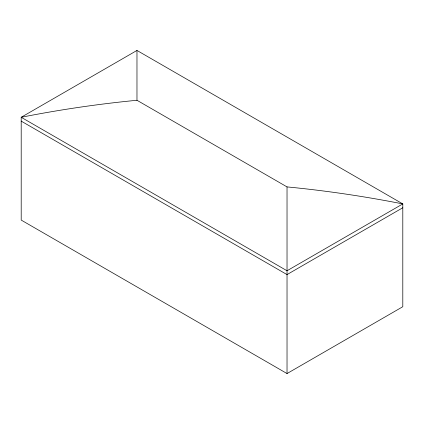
<?xml version="1.0" encoding="UTF-8"?>
<svg xmlns="http://www.w3.org/2000/svg" width="424" height="424" viewBox="0 0 424 424"><rect width="100%" height="100%" fill="white"/><g stroke="black" fill="none" stroke-linecap="round" stroke-linejoin="round"><path stroke-width="0.64" d="M136.973 50.445L21.2 117.284L21.2 220.083L287.027 373.555L402.8 306.716L402.8 203.918L136.973 50.445L136.973 100.276L287.027 186.904C325.871 190.636 364.513 196.381 402.8 203.918L287.027 270.761L21.2 117.284C59.487 109.747 98.13 104.002 136.973 100.276M402.8 207.755L287.027 274.593L21.2 121.121M287.027 186.904L287.027 373.555"/></g></svg>
